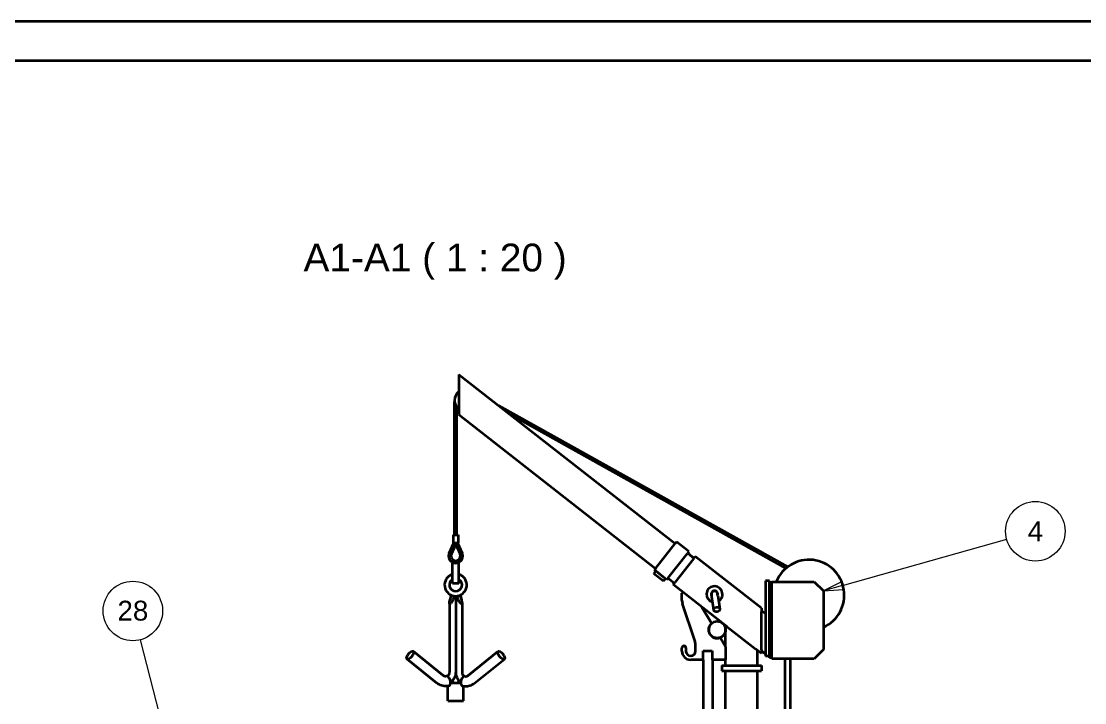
# Model space of a CAD drawing. Header units: millimetres. Extents: x 0 to 42050, y 0 to 29700.
# Drawn here: x 7960 to 14656, y 25407 to 29700 of the extents above; entities that cross this region are included whole.
import ezdxf

# ---------------------------------------------------------------- set-up
doc = ezdxf.new("R2010")
doc.units = ezdxf.units.MM
doc.header["$LTSCALE"] = 50
doc.layers.get('0').update_dxf_attribs({"lineweight": 18})
for name, color, linetype, lineweight in [('Border', 7, 'Continuous', 35), ('Symbol', 7, 'Continuous', 18), ('Visible', 7, 'Continuous', 35)]:
    doc.layers.add(name, color=color, linetype=linetype, lineweight=lineweight)
doc.styles.add('Label Text', font='arial.ttf')
doc.styles.add('Note Text', font='arial.ttf')

# ---------------------------------------------------------------- blocks, each defined once
blk = doc.blocks.new('Borders Bigadan Border')
at = {"layer": 'Border'}
for p, q in [((0, 594), (841, 594)), ((836, 589), (20, 589))]:
    blk.add_line(p, q, dxfattribs=at)
blk = doc.blocks.new('Balloon1')
at = {"layer": 'Symbol'}
for p, q in [((262.63, 522.9), (283.31, 528.73)), ((262.49, 523.38), (260.22, 522.23)), ((262.63, 522.9), (260.22, 522.23)), ((260.22, 522.23), (262.76, 522.42)), ((262.76, 522.42), (262.49, 523.38))]:
    blk.add_line(p, q, dxfattribs=at)
at = {"layer": 'Symbol', "flags": 128}
blk.add_lwpolyline([(262.49, 523.38), (260.22, 522.23), (262.76, 522.42), (262.49, 523.38)], dxfattribs=at)
at = {"layer": 'Symbol'}
blk.add_circle((286.91, 529.74), 3.75, dxfattribs=at)
blk.add_solid([(262.49, 523.38), (260.22, 522.23), (262.76, 522.42), (262.49, 523.38)], dxfattribs=at)
at = {"layer": 'Symbol', "insert": (286.91, 529.74), "char_height": 2.5, "attachment_point": 5, "style": 'Note Text'}
blk.add_mtext('4', dxfattribs=at)
blk = doc.blocks.new('Balloon4')
at = {"layer": 'Symbol'}
for p, q in [((188.73, 459.68), (174.19, 516.08)), ((189.21, 459.81), (188.25, 459.56)), ((188.25, 459.56), (189.35, 457.26)), ((188.73, 459.68), (189.35, 457.26)), ((189.35, 457.26), (189.21, 459.81))]:
    blk.add_line(p, q, dxfattribs=at)
at = {"layer": 'Symbol', "flags": 128}
blk.add_lwpolyline([(188.25, 459.56), (189.35, 457.26), (189.21, 459.81), (188.25, 459.56)], dxfattribs=at)
at = {"layer": 'Symbol'}
blk.add_circle((173.25, 519.7), 3.75, dxfattribs=at)
blk.add_solid([(188.25, 459.56), (189.35, 457.26), (189.21, 459.81), (188.25, 459.56)], dxfattribs=at)
at = {"layer": 'Symbol', "insert": (173.25, 519.72), "char_height": 2.5, "attachment_point": 5, "style": 'Note Text'}
blk.add_mtext('28', dxfattribs=at)

msp = doc.modelspace()

# ---------------------------------------------------------------- linework, layer by layer
at = {"layer": 'Visible'}
for p, q in [((10714.51, 27475.47), (12077.31, 26410.73)), ((10714.51, 27475.47), (10714.51, 27221.66)), ((10687.73, 26464.31), (10687.73, 27302.54)), ((10702.73, 26464.31), (10702.73, 27266.2)), ((10965.05, 27279.72), (12786.08, 26262.82)), ((10714.51, 27221.66), (11954.18, 26253.13)), ((11042.14, 27219.5), (12773.54, 26252.64)), ((10680.23, 26464.31), (10710.23, 26464.31)), ((10680.23, 26464.31), (10680.23, 26414.31)), ((10710.23, 26464.31), (10710.23, 26414.31)), ((10654.27, 26349.91), (10683.58, 26414.31)), ((10667.93, 26343.7), (10695.23, 26403.7)), ((10680.23, 26414.31), (10710.23, 26414.31)), ((10695.23, 26403.7), (10695.23, 26414.31)), ((10695.23, 26403.7), (10722.54, 26343.7)), ((10706.88, 26414.31), (10736.19, 26349.91)), ((11955.1, 26254.31), (12076.39, 26409.55)), ((12085.01, 26420.58), (12076.39, 26409.55)), ((12163.81, 26359.01), (12085.01, 26420.58)), ((12033.9, 26192.74), (12155.19, 26347.98)), ((12163.81, 26359.01), (12155.19, 26347.98)), ((12156.11, 26349.16), (12195.51, 26318.38)), ((12192.13, 26314.05), (12203.21, 26328.23)), ((12620.23, 26002.42), (12203.21, 26328.23)), ((10715.23, 26286.24), (10675.23, 26286.24)), ((10675.23, 26158.77), (10675.23, 26286.24)), ((10715.23, 26158.77), (10715.23, 26286.24)), ((11955.1, 26254.31), (11946.48, 26243.28)), ((12192.13, 26314.05), (12075.77, 26165.11)), ((11944.02, 26219.82), (11956.33, 26235.58)), ((12003.12, 26173.65), (11944.02, 26219.82)), ((12025.28, 26181.71), (11946.48, 26243.28)), ((12003.12, 26173.65), (12015.43, 26189.41)), ((12033.9, 26192.74), (12025.28, 26181.71)), ((12032.98, 26191.56), (12072.38, 26160.78)), ((10715.23, 26158.77), (10675.23, 26158.77)), ((12064.68, 26150.93), (12075.77, 26165.11)), ((12374.86, 25908.59), (12064.68, 26150.93)), ((12646.12, 26175.03), (12646.12, 25700.03)), ((12671.12, 26175.03), (12646.12, 26175.03)), ((12671.12, 26163.78), (12671.12, 26175.03)), ((12686.12, 26163.78), (12671.12, 26163.78)), ((12671.12, 25688.78), (12671.12, 26163.78)), ((12686.12, 26168.78), (12953.62, 26168.78)), ((12686.12, 25683.78), (12686.12, 26168.78)), ((12953.62, 26168.78), (13011.12, 26111.28)), ((10665.53, 26078.77), (10658.9, 26054.02)), ((10686.18, 26078.77), (10665.53, 26078.77)), ((10686.18, 26078.77), (10695.23, 26078.77)), ((10695.23, 26078.77), (10704.28, 26078.77)), ((10695.23, 26078.77), (10695.23, 25601.27)), ((10724.93, 26078.77), (10704.28, 26078.77)), ((10724.93, 26078.77), (10731.56, 26054.02)), ((12120.23, 26050.23), (12120.23, 26097.28)), ((12305.26, 26087.31), (12307, 26075.72)), ((12307, 26075.72), (12319.73, 25991.16)), ((12346.56, 26081.67), (12344.82, 26093.26)), ((12346.56, 26081.67), (12359.28, 25997.11)), ((13011.12, 26111.28), (13011.12, 25741.28)), ((10655.23, 26034.23), (10655.23, 25601.27)), ((10735.23, 26034.23), (10735.23, 25601.27)), ((12201.34, 25798.26), (12123.48, 26030.36)), ((12245.25, 26009.65), (12305.73, 25908.99)), ((12620.23, 26002.42), (12620.23, 25979.57)), ((12646.12, 25966.33), (12620.23, 25986.55)), ((12620.23, 25739.73), (12620.23, 25979.57)), ((12405.68, 25884.52), (12374.86, 25908.59)), ((12395.23, 25759.34), (12395.23, 25892.68)), ((12405.68, 25884.52), (12584.79, 25744.58)), ((12362.32, 25814.8), (12394.88, 25760.62)), ((10616.52, 25578.47), (10428.04, 25730.87)), ((10773.94, 25578.47), (10962.42, 25730.87)), ((12120.23, 25732.53), (12120.23, 25752.53)), ((12145.23, 25752.53), (12145.23, 25732.53)), ((12205.23, 25732.53), (12205.23, 25774.41)), ((12254.45, 25733.01), (12311.02, 25733.01)), ((12254.45, 25677.53), (12254.45, 25733.01)), ((12311.02, 25733.01), (12311.02, 25677.53)), ((12395.23, 25759.34), (12395.23, 25680.03)), ((12620.23, 25716.89), (12584.79, 25744.58)), ((12595.23, 25640.51), (12595.23, 25736.42)), ((12620.23, 25739.73), (12620.23, 25716.89)), ((12646.12, 25712.53), (12620.23, 25732.75)), ((13011.12, 25741.28), (12953.62, 25683.78)), ((10577.22, 25529.87), (10388.74, 25682.26)), ((10813.24, 25529.87), (11001.72, 25682.26)), ((12254.45, 25677.53), (12175.23, 25677.53)), ((12252.73, 25677.53), (12252.73, 25324.98)), ((12392.73, 25677.53), (12311.02, 25677.53)), ((12312.73, 25677.53), (12312.73, 25331.99)), ((12395.23, 25640.51), (12395.23, 25680.03)), ((12671.12, 25700.03), (12646.12, 25700.03)), ((12686.12, 25688.78), (12671.12, 25688.78)), ((12953.62, 25683.78), (12686.12, 25683.78)), ((12767.37, 25683.78), (12767.37, 25300.03)), ((12802.37, 25683.78), (12802.37, 25300.03)), ((12370.23, 25640.51), (12620.23, 25640.51)), ((12370.23, 25640.51), (12370.23, 25608.01)), ((12370.23, 25608.01), (12395.23, 25608.01)), ((12395.23, 23133.01), (12395.23, 25608.01)), ((12395.23, 25608.01), (12420.23, 25608.01)), ((12420.23, 25608.01), (12570.23, 25608.01)), ((12570.23, 25608.01), (12595.23, 25608.01)), ((12595.23, 25608.01), (12620.23, 25608.01)), ((12595.23, 23133.01), (12595.23, 25608.01)), ((12620.23, 25640.51), (12620.23, 25608.01)), ((10727.34, 25530.52), (10663.13, 25530.52)), ((10645.23, 25418.02), (10645.23, 25511.72)), ((10745.23, 25418.02), (10745.23, 25511.72)), ((10645.23, 25418.02), (10745.23, 25418.02))]:
    msp.add_line(p, q, dxfattribs=at)
msp.add_circle((12342.23, 25866.83), 53, dxfattribs=at)
for centre, radius, start, end in [((10763.27, 27310.47), 75, 130.546988, 229.453012), ((10765.23, 27302.54), 77.5, 173.205722, 180), ((10695.23, 26331.27), 45, 155.530199, 24.469801), ((10695.23, 26331.27), 30, 155.530199, 24.469801), ((10695.23, 26276.27), 10, 85.38411, 94.61589), ((12919.87, 26085.03), 222.5, 294.211893, 157.888854), ((10695.23, 26148.77), 70, 106.601576, 73.398509), ((10695.23, 26148.77), 40, 120.000051, 60.000114), ((10695.23, 26178.77), 20, 359.849817, 0.150183), ((12325.04, 26090.28), 50, 302.133536, 254.977179), ((12125.23, 26097.28), 5, 52, 180), ((12325.04, 26090.28), 21.25, 348.805435, 208.30528), ((12325.04, 26090.28), 20, 8.555358, 188.555358), ((12182.73, 26050.23), 62.5, 180, 198.544748), ((12243.1, 26008.36), 2.5, 31, 52), ((12342.23, 25866.83), 53.75, 133.39541, 288.60459), ((12303.59, 25907.7), 2.5, 313.39541, 31), ((12130.23, 25774.41), 75, 0, 18.544748), ((12360.18, 25813.52), 2.5, 31, 108.60459), ((12132.73, 25752.53), 12.5, 0, 180), ((12175.23, 25732.53), 55, 180, 270), ((12175.23, 25732.53), 30, 180, 0), ((12392.73, 25759.34), 2.5, 0, 31), ((12392.73, 25680.03), 2.5, 270, 0), ((10695.23, 25541.74), 31.25, 188.904398, 201.032549), ((10695.23, 25541.74), 31.25, 338.967451, 351.095602)]:
    msp.add_arc(centre, radius, start, end, dxfattribs=at)
for centre, major_axis, ratio in [((12339.5, 25994.14), (19.78, 2.98), 0.7071068), ((10408.39, 25706.57), (19.65, 24.3), 0.409576), ((10982.07, 25706.57), (-19.65, 24.3), 0.409576)]:
    msp.add_ellipse(centre, major_axis=major_axis, ratio=ratio, dxfattribs=at)
for centre, major_axis, ratio, start_param, end_param in [((10646.09, 25543.98), (9.03, -29.92), 0.4837304, 0.1482368, 3.1415927), ((10695.23, 25543.98), (-31.25, 0), 0.9674608, 0.2255924, 0.4611331), ((10695.23, 25543.98), (31.25, 0), 0.9674608, 5.8220522, 6.0575929), ((10744.38, 25543.98), (9.03, 29.92), 0.4837304, 0, 2.9933558)]:
    msp.add_ellipse(centre, major_axis=major_axis, ratio=ratio, start_param=start_param, end_param=end_param, dxfattribs=at)
for points, knots in [([(10686.18, 26078.77), (10686.05, 26078.32), (10685.91, 26077.86), (10682.88, 26067.62), (10679.21, 26058.03), (10673.39, 26046.56), (10671.61, 26043.37), (10667.76, 26037.38), (10665.7, 26034.59), (10662.68, 26031.44), (10661.63, 26030.49), (10659.62, 26029.15), (10658.67, 26028.77), (10657.15, 26028.77), (10656.52, 26029.15), (10655.67, 26030.49), (10655.43, 26031.44), (10655.08, 26034.59), (10655.34, 26037.38), (10656.3, 26043.37), (10657.01, 26046.56), (10658.11, 26051), (10658.49, 26052.5), (10658.9, 26054.02)], [1.0888289, 1.0888289, 1.0888289, 1.0888289, 1.1422547, 1.1422547, 2.2845094, 2.2845094, 2.6849318, 2.6849318, 3.0853542, 3.0853542, 3.268349, 3.268349, 3.4513438, 3.4513438, 3.6343386, 3.6343386, 3.8173335, 3.8173335, 4.2177558, 4.2177558, 4.6181782, 4.6181782, 4.8149025, 4.8149025, 4.8149025, 4.8149025]), ([(10731.56, 26054.02), (10731.97, 26052.5), (10732.36, 26051), (10733.45, 26046.56), (10734.16, 26043.37), (10735.13, 26037.38), (10735.38, 26034.59), (10735.03, 26031.44), (10734.79, 26030.49), (10733.94, 26029.15), (10733.31, 26028.77), (10731.79, 26028.77), (10730.84, 26029.15), (10728.83, 26030.49), (10727.78, 26031.44), (10724.76, 26034.59), (10722.7, 26037.38), (10718.85, 26043.37), (10717.08, 26046.56), (10711.26, 26058.03), (10707.58, 26067.62), (10704.55, 26077.86), (10704.41, 26078.32), (10704.28, 26078.77)], [2.0877852, 2.0877852, 2.0877852, 2.0877852, 2.2845094, 2.2845094, 2.6849318, 2.6849318, 3.0853542, 3.0853542, 3.268349, 3.268349, 3.4513438, 3.4513438, 3.6343386, 3.6343386, 3.8173335, 3.8173335, 4.2177558, 4.2177558, 4.6181782, 4.6181782, 5.760433, 5.760433, 5.8138588, 5.8138588, 5.8138588, 5.8138588]), ([(10655.23, 25601.27), (10655.23, 25598.36), (10654.95, 25595.44), (10653.87, 25589.79), (10653.07, 25587.06), (10651, 25581.93), (10649.74, 25579.54), (10647.16, 25575.65), (10645.9, 25574.06), (10644.56, 25572.64)], [4.71238898, 4.71238898, 4.71238898, 4.71238898, 4.93008704, 4.93008704, 5.1477851, 5.1477851, 5.36548316, 5.36548316, 5.5404735, 5.5404735, 5.5404735, 5.5404735]), ([(10695.23, 25601.27), (10695.23, 25595.27), (10694.6, 25589.27), (10692.11, 25577.55), (10690.25, 25571.83), (10685.34, 25560.98), (10682.29, 25555.84), (10675.12, 25546.44), (10670.99, 25542.17), (10665.29, 25537.59), (10664.14, 25536.73), (10662.97, 25535.9)], [4.712389, 4.712389, 4.712389, 4.712389, 4.9530949, 4.9530949, 5.1938009, 5.1938009, 5.4345069, 5.4345069, 5.6752129, 5.6752129, 5.7339365, 5.7339365, 5.7339365, 5.7339365]), ([(10695.23, 25601.27), (10695.23, 25595.27), (10695.86, 25589.27), (10698.35, 25577.55), (10700.21, 25571.83), (10705.12, 25560.98), (10708.17, 25555.84), (10715.35, 25546.44), (10719.47, 25542.17), (10725.17, 25537.59), (10726.32, 25536.73), (10727.49, 25535.9)], [4.712389, 4.712389, 4.712389, 4.712389, 4.9530949, 4.9530949, 5.1938009, 5.1938009, 5.4345069, 5.4345069, 5.6752129, 5.6752129, 5.7339365, 5.7339365, 5.7339365, 5.7339365]), ([(10735.23, 25601.27), (10735.23, 25598.36), (10735.51, 25595.44), (10736.59, 25589.79), (10737.4, 25587.06), (10739.46, 25581.93), (10740.72, 25579.54), (10743.3, 25575.65), (10744.56, 25574.06), (10745.9, 25572.64)], [4.71238898, 4.71238898, 4.71238898, 4.71238898, 4.93008704, 4.93008704, 5.1477851, 5.1477851, 5.36548316, 5.36548316, 5.5404735, 5.5404735, 5.5404735, 5.5404735]), ([(10654.28, 25513.81), (10649.03, 25512.29), (10643.64, 25511.27), (10632.75, 25510.33), (10627.25, 25510.4), (10616.39, 25511.61), (10611.02, 25512.75), (10600.62, 25516.05), (10595.58, 25518.2), (10586, 25523.4), (10581.46, 25526.45), (10577.22, 25529.87)], [6.0366295, 6.0366295, 6.0366295, 6.0366295, 6.20811371, 6.20811371, 6.37959792, 6.37959792, 6.55108213, 6.55108213, 6.72256634, 6.72256634, 6.89405055, 6.89405055, 6.89405055, 6.89405055]), ([(10637.05, 25573.89), (10635.68, 25573.48), (10634.32, 25573.21), (10631.6, 25572.95), (10630.25, 25572.96), (10627.53, 25573.24), (10626.17, 25573.52), (10623.42, 25574.38), (10622.03, 25574.96), (10619.26, 25576.46), (10617.88, 25577.38), (10616.52, 25578.47)], [6.02738388, 6.02738388, 6.02738388, 6.02738388, 6.20071721, 6.20071721, 6.37405055, 6.37405055, 6.54738388, 6.54738388, 6.72071721, 6.72071721, 6.89405055, 6.89405055, 6.89405055, 6.89405055]), ([(10657.16, 25515.03), (10657, 25514.95), (10656.84, 25514.86), (10655.85, 25514.36), (10655.04, 25514.03), (10654.28, 25513.81)], [8.1377852, 8.1377852, 8.1377852, 8.1377852, 8.16971833, 8.16971833, 8.33389403, 8.33389403, 8.33389403, 8.33389403]), ([(10675.29, 25546.98), (10675.35, 25546.2), (10675.46, 25545.4), (10675.88, 25543.32), (10676.29, 25542.05), (10677.24, 25539.82), (10677.87, 25538.65), (10679.37, 25536.47), (10680.24, 25535.46), (10681.98, 25533.76), (10683.02, 25532.92), (10685.16, 25531.53), (10686.25, 25530.97), (10687.3, 25530.52)], [3.63744476, 3.63744476, 3.63744476, 3.63744476, 3.72889144, 3.72889144, 3.87894422, 3.87894422, 4.02791235, 4.02791235, 4.17688047, 4.17688047, 4.32508805, 4.32508805, 4.46026626, 4.46026626, 4.46026626, 4.46026626]), ([(10703.17, 25530.52), (10704.22, 25530.97), (10705.3, 25531.53), (10707.44, 25532.92), (10708.48, 25533.76), (10710.23, 25535.46), (10711.1, 25536.47), (10712.59, 25538.65), (10713.22, 25539.82), (10714.17, 25542.05), (10714.58, 25543.32), (10715.01, 25545.4), (10715.11, 25546.2), (10715.17, 25546.98)], [5.07728828, 5.07728828, 5.07728828, 5.07728828, 5.21246649, 5.21246649, 5.36067407, 5.36067407, 5.5096422, 5.5096422, 5.65861032, 5.65861032, 5.80866311, 5.80866311, 5.90010978, 5.90010978, 5.90010978, 5.90010978]), ([(10736.19, 25513.81), (10735.29, 25514.07), (10734.34, 25514.47), (10733.34, 25515.01), (10733.32, 25515.02), (10733.3, 25515.03)], [8.68700633, 8.68700633, 8.68700633, 8.68700633, 8.87950978, 8.87950978, 8.88343195, 8.88343195, 8.88343195, 8.88343195]), ([(10736.19, 25513.81), (10741.43, 25512.29), (10746.83, 25511.27), (10757.72, 25510.33), (10763.21, 25510.4), (10774.07, 25511.61), (10779.44, 25512.75), (10789.85, 25516.05), (10794.88, 25518.2), (10804.46, 25523.4), (10809, 25526.45), (10813.24, 25529.87)], [6.0366295, 6.0366295, 6.0366295, 6.0366295, 6.20811371, 6.20811371, 6.37959792, 6.37959792, 6.55108213, 6.55108213, 6.72256634, 6.72256634, 6.89405055, 6.89405055, 6.89405055, 6.89405055]), ([(10753.41, 25573.89), (10754.78, 25573.48), (10756.15, 25573.21), (10758.86, 25572.95), (10760.21, 25572.96), (10762.93, 25573.24), (10764.3, 25573.52), (10767.04, 25574.38), (10768.43, 25574.96), (10771.2, 25576.46), (10772.59, 25577.38), (10773.94, 25578.47)], [6.02738388, 6.02738388, 6.02738388, 6.02738388, 6.20071721, 6.20071721, 6.37405055, 6.37405055, 6.54738388, 6.54738388, 6.72071721, 6.72071721, 6.89405055, 6.89405055, 6.89405055, 6.89405055])]:
    msp.add_open_spline(points, degree=3, knots=knots, dxfattribs=at)

# ---------------------------------------------------------------- block references
at = {"xscale": 50, "yscale": 50, "zscale": 50}
msp.add_blockref('Borders Bigadan Border', (0, 0), dxfattribs=at)
at = {"layer": 'Symbol', "xscale": 50, "yscale": 50, "zscale": 50}
for name in ['Balloon1', 'Balloon4']:
    msp.add_blockref(name, (0, 0), dxfattribs=at)

# ---------------------------------------------------------------- texts
at = {"layer": 'Symbol', "insert": (9736.95, 28071.36), "char_height": 175, "attachment_point": 7, "style": 'Label Text'}
msp.add_mtext('A1-A1 ( 1 : 20 )', dxfattribs=at)

doc.saveas('drawing.dxf')
